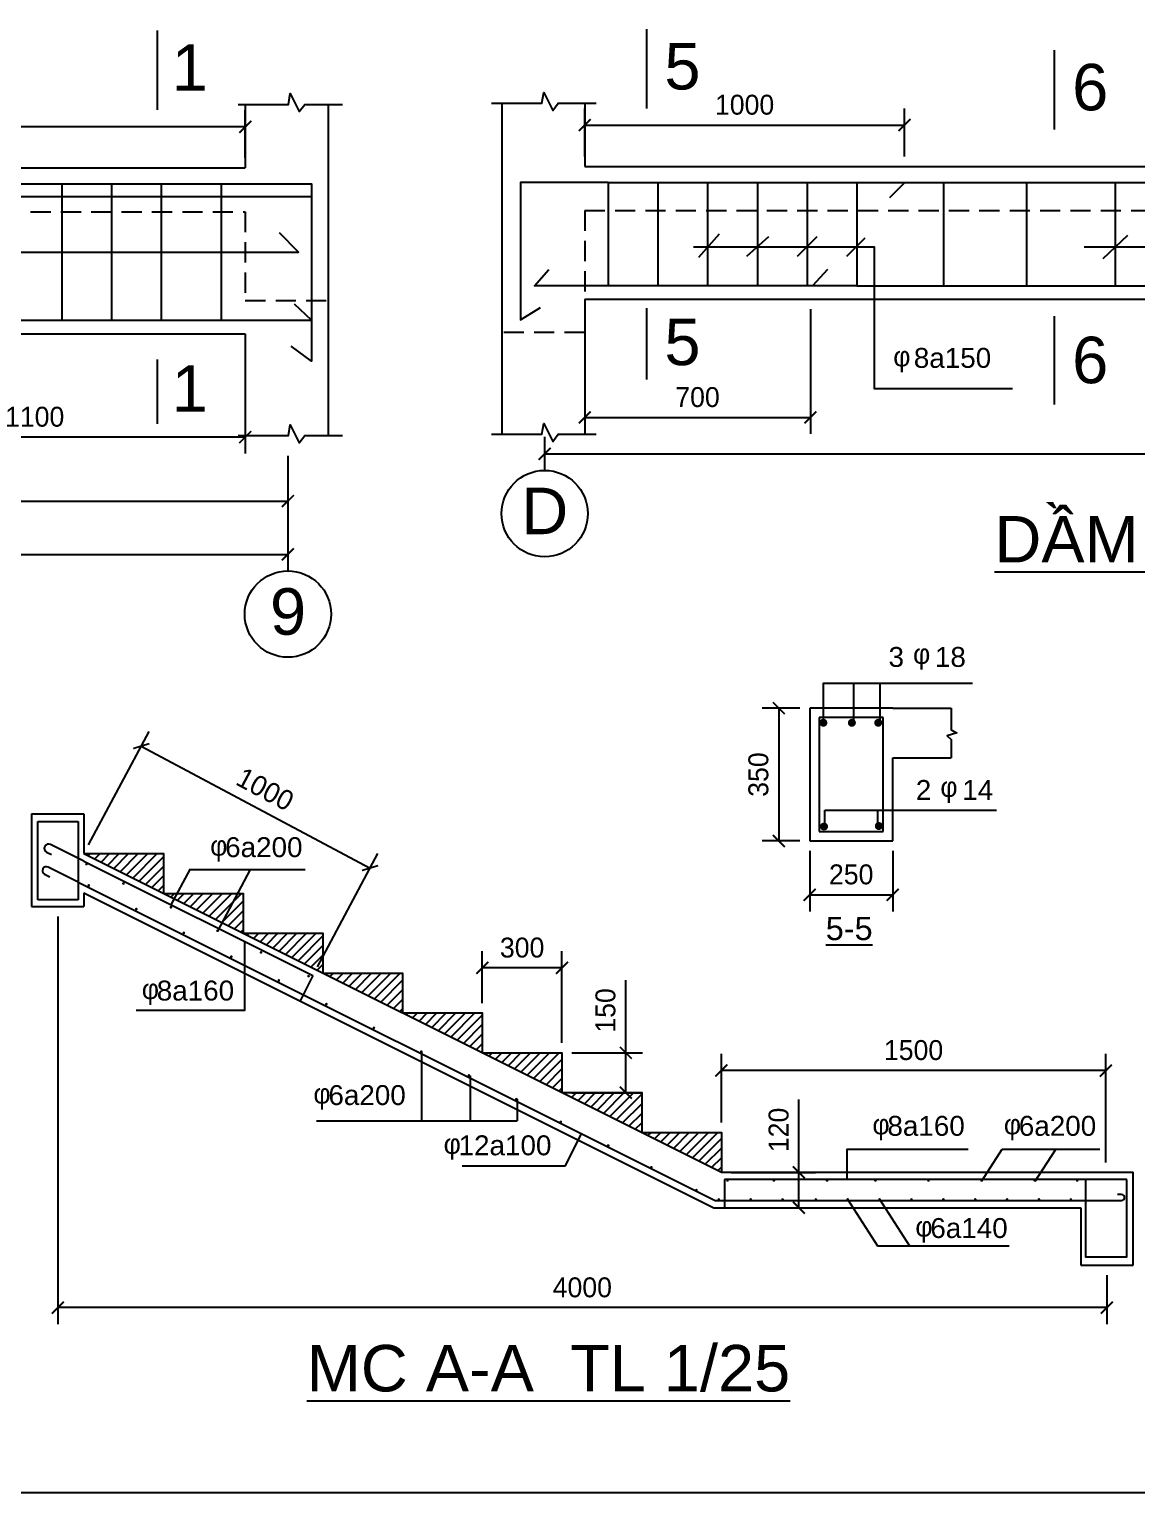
# Model space of a CAD drawing. Header units: millimetres. Extents: x -13160 to 122279, y 2205 to 75228.
# Drawn here: x 16118 to 32797, y 15828 to 37872 of the extents above; entities that cross this region are included whole.
import ezdxf
from ezdxf.enums import TextEntityAlignment as Align

# ---------------------------------------------------------------- set-up
doc = ezdxf.new("R2010")
doc.units = ezdxf.units.MM
doc.header["$LTSCALE"] = 6
doc.linetypes.add('DASHED', pattern=[19.05, 12.7, -6.35])
for name, color, linetype in [('BAO', 3, 'Continuous'), ('BAODAM', 3, 'Continuous'), ('BAOMANH', 2, 'Continuous'), ('DAI', 4, 'Continuous'), ('HATCH', 5, 'Continuous'), ('KTHUOT', 6, 'Continuous'), ('TEXT', 7, 'Continuous'), ('THEP', 1, 'Continuous')]:
    doc.layers.add(name, color=color, linetype=linetype)
doc.styles.add('VH', font='VHELVEN.TTF')
doc.styles.add('VNI-TIMES', font='VTIMESN.TTF')
doc.dimstyles.new('D1', dxfattribs={"dimtxt": 350, "dimasz": 180, "dimexe": 250, "dimexo": 150, "dimgap": 150, "dimtad": 1, "dimdec": 0, "dimtxsty": 'VNI-TIMES', "dimblk": 'ARCHTICK', "dimblk2": 'ARCHTICK', "dimcen": 2.5, "dimadec": 0, "dimazin": 0, "dimtfac": 1, "dimtdec": 0, "dimtmove": 0, "dimatfit": 3, "dimldrblk": 'ARCHTICK', "dimfxl": 0, "dimarcsym": 0})

# ---------------------------------------------------------------- blocks, each defined once
blk = doc.blocks.new('_ArchTick')
at = {"layer": 'BAOMANH', "color": 0, "const_width": 0.15}
blk.add_lwpolyline([(-0.5, -0.5), (0.5, 0.5)], dxfattribs=at)
blk = doc.blocks.new('*D8')
at = {"color": 0, "linetype": 'ByBlock'}
for p, q in [((21918, 51115), (21918, 51895)), ((23118, 50515), (23118, 51895)), ((23118, 51645), (21918, 51645))]:
    blk.add_line(p, q, dxfattribs=at)
at = {"layer": 'DEFPOINTS', "color": 0, "linetype": 'ByBlock'}
for p in [(21918, 51645), (21918, 50965), (23118, 50365)]:
    blk.add_point(p, dxfattribs=at)
at = {"color": 0, "linetype": 'ByBlock', "xscale": 180, "yscale": 180, "zscale": 180, "rotation": 180}
blk.add_blockref('_ArchTick', (21918, 51645), dxfattribs=at)
at = {"color": 0, "linetype": 'ByBlock', "xscale": 180, "yscale": 180, "zscale": 180}
blk.add_blockref('_ArchTick', (23118, 51645), dxfattribs=at)
at = {"color": 0, "linetype": 'ByBlock', "insert": (22518, 51949), "char_height": 300, "attachment_point": 5, "style": 'VNI-TIMES'}
blk.add_mtext('300', dxfattribs=at)
blk = doc.blocks.new('*D9')
at = {"color": 0, "linetype": 'ByBlock'}
for p, q in [((24080, 50365), (24080, 51462)), ((23268, 50365), (24330, 50365)), ((24080, 49765), (24080, 50365)), ((23268, 49765), (24330, 49765))]:
    blk.add_line(p, q, dxfattribs=at)
at = {"layer": 'DEFPOINTS', "color": 0, "linetype": 'ByBlock'}
for p in [(23118, 50365), (24080, 50365), (23118, 49765)]:
    blk.add_point(p, dxfattribs=at)
at = {"color": 0, "linetype": 'ByBlock', "xscale": 180, "yscale": 180, "zscale": 180}
for p, rotation in [((24080, 50365), 90), ((24080, 49765), 270)]:
    blk.add_blockref('_ArchTick', p, dxfattribs=dict(at, rotation=rotation))
at = {"color": 0, "linetype": 'ByBlock', "insert": (23774, 51004), "char_height": 300, "attachment_point": 5, "rotation": 90, "style": 'VNI-TIMES'}
blk.add_mtext('150', dxfattribs=at)
blk = doc.blocks.new('*D10')
at = {"color": 0, "linetype": 'ByBlock'}
for p, q in [((15989, 53498), (16900, 55207)), ((16782, 54986), (20228, 53149)), ((19435, 51661), (20346, 53370))]:
    blk.add_line(p, q, dxfattribs=at)
at = {"layer": 'DEFPOINTS', "color": 0, "linetype": 'ByBlock'}
for p in [(15918, 53365), (20228, 53149), (19364, 51528)]:
    blk.add_point(p, dxfattribs=at)
at = {"color": 0, "linetype": 'ByBlock', "xscale": 180, "yscale": 180, "zscale": 180}
for p, rotation in [((16782, 54986), 151.9383097934731), ((20228, 53149), 331.9383097934731)]:
    blk.add_blockref('_ArchTick', p, dxfattribs=dict(at, rotation=rotation))
at = {"color": 0, "linetype": 'ByBlock', "insert": (18648, 54336), "char_height": 300, "attachment_point": 5, "rotation": 331.9383, "style": 'VNI-TIMES'}
blk.add_mtext('1000', dxfattribs=at)
blk = doc.blocks.new('*D11')
at = {"color": 0, "linetype": 'ByBlock', "ltscale": 4}
for p, q in [((-5529, 24507), (-5529, 18366)), ((10271, 19107), (10271, 18366)), ((10271, 18616), (-5529, 18616))]:
    blk.add_line(p, q, dxfattribs=at)
at = {"layer": 'DEFPOINTS', "color": 0, "linetype": 'ByBlock', "ltscale": 4}
for p in [(-5529, 24657), (10271, 19257), (-5529, 18616)]:
    blk.add_point(p, dxfattribs=at)
at = {"color": 0, "linetype": 'ByBlock', "ltscale": 4, "xscale": 180, "yscale": 180, "zscale": 180, "rotation": 180}
blk.add_blockref('_ArchTick', (-5529, 18616), dxfattribs=at)
at = {"color": 0, "linetype": 'ByBlock', "ltscale": 4, "xscale": 180, "yscale": 180, "zscale": 180}
blk.add_blockref('_ArchTick', (10271, 18616), dxfattribs=at)
at = {"color": 0, "linetype": 'ByBlock', "ltscale": 4, "insert": (2371, 18920), "char_height": 300, "attachment_point": 5, "style": 'VNI-TIMES'}
blk.add_mtext('4000', dxfattribs=at)
blk = doc.blocks.new('*D16')
at = {"color": 0, "linetype": 'ByBlock'}
for p, q in [((26686, 48565), (26686, 49662)), ((25668, 48565), (26936, 48565)), ((26686, 48031), (26686, 48565)), ((25555, 48031), (26936, 48031))]:
    blk.add_line(p, q, dxfattribs=at)
at = {"layer": 'DEFPOINTS', "color": 0, "linetype": 'ByBlock'}
for p in [(25518, 48565), (26686, 48565), (25405, 48031)]:
    blk.add_point(p, dxfattribs=at)
at = {"color": 0, "linetype": 'ByBlock', "xscale": 180, "yscale": 180, "zscale": 180}
for p, rotation in [((26686, 48565), 90), ((26686, 48031), 270)]:
    blk.add_blockref('_ArchTick', p, dxfattribs=dict(at, rotation=rotation))
at = {"color": 0, "linetype": 'ByBlock', "insert": (26382, 49204), "char_height": 300, "attachment_point": 5, "rotation": 90, "style": 'VNI-TIMES'}
blk.add_mtext('120', dxfattribs=at)
blk = doc.blocks.new('*D25')
at = {"color": 0, "linetype": 'ByBlock', "ltscale": 4}
for p, q in [((6689, 32069), (6689, 29846)), ((21705, 30776), (21705, 29846)), ((6689, 30096), (21705, 30096))]:
    blk.add_line(p, q, dxfattribs=at)
at = {"layer": 'DEFPOINTS', "color": 0, "linetype": 'ByBlock', "ltscale": 4}
for p in [(6689, 32219), (21705, 30926), (21705, 30096)]:
    blk.add_point(p, dxfattribs=at)
at = {"color": 0, "linetype": 'ByBlock', "ltscale": 4, "xscale": 180, "yscale": 180, "zscale": 180, "rotation": 180}
blk.add_blockref('_ArchTick', (6689, 30096), dxfattribs=at)
at = {"color": 0, "linetype": 'ByBlock', "ltscale": 4, "xscale": 180, "yscale": 180, "zscale": 180}
blk.add_blockref('_ArchTick', (21705, 30096), dxfattribs=at)
at = {"color": 0, "linetype": 'ByBlock', "ltscale": 4, "insert": (14197, 30400), "char_height": 300, "attachment_point": 5, "style": 'VNI-TIMES'}
blk.add_mtext('3000', dxfattribs=at)
blk = doc.blocks.new('*D26')
at = {"color": 0, "linetype": 'ByBlock', "ltscale": 4}
for p, q in [((-8276, 29946), (-8276, 28796)), ((21705, 29946), (21705, 28796)), ((-8276, 29046), (21705, 29046))]:
    blk.add_line(p, q, dxfattribs=at)
at = {"layer": 'DEFPOINTS', "color": 0, "linetype": 'ByBlock', "ltscale": 4}
for p in [(-8276, 30096), (21705, 30096), (21705, 29046)]:
    blk.add_point(p, dxfattribs=at)
at = {"color": 0, "linetype": 'ByBlock', "ltscale": 4, "xscale": 180, "yscale": 180, "zscale": 180, "rotation": 180}
blk.add_blockref('_ArchTick', (-8276, 29046), dxfattribs=at)
at = {"color": 0, "linetype": 'ByBlock', "ltscale": 4, "xscale": 180, "yscale": 180, "zscale": 180}
blk.add_blockref('_ArchTick', (21705, 29046), dxfattribs=at)
at = {"color": 0, "linetype": 'ByBlock', "ltscale": 4, "insert": (6715, 29351), "char_height": 300, "attachment_point": 5, "style": 'VNI-TIMES'}
blk.add_mtext('6000', dxfattribs=at)
blk = doc.blocks.new('*D30')
at = {"color": 0, "linetype": 'ByBlock', "ltscale": 4}
for p, q in [((13334, 35936), (13334, 36653)), ((21064, 35936), (21064, 36653)), ((21064, 36403), (13334, 36403))]:
    blk.add_line(p, q, dxfattribs=at)
at = {"layer": 'DEFPOINTS', "color": 0, "linetype": 'ByBlock', "ltscale": 4}
for p in [(13334, 36403), (13334, 35786), (21064, 35786)]:
    blk.add_point(p, dxfattribs=at)
at = {"color": 0, "linetype": 'ByBlock', "ltscale": 4, "xscale": 180, "yscale": 180, "zscale": 180, "rotation": 180}
blk.add_blockref('_ArchTick', (13334, 36403), dxfattribs=at)
at = {"color": 0, "linetype": 'ByBlock', "ltscale": 4, "xscale": 180, "yscale": 180, "zscale": 180}
blk.add_blockref('_ArchTick', (21064, 36403), dxfattribs=at)
at = {"color": 0, "linetype": 'ByBlock', "ltscale": 4, "insert": (17199, 36710), "char_height": 300, "attachment_point": 5, "style": 'VNI-TIMES'}
blk.add_mtext('1500', dxfattribs=at)
blk = doc.blocks.new('*D58')
at = {"color": 0, "linetype": 'ByBlock', "ltscale": 4}
for p, q in [((-10723, 18450), (-10723, 17943)), ((9279, 18450), (9279, 17943)), ((-10723, 18193), (9279, 18193))]:
    blk.add_line(p, q, dxfattribs=at)
at = {"layer": 'DEFPOINTS', "color": 0, "linetype": 'ByBlock', "ltscale": 4}
for p in [(-10723, 18600), (9279, 18600), (9279, 18193)]:
    blk.add_point(p, dxfattribs=at)
at = {"color": 0, "linetype": 'ByBlock', "ltscale": 4, "xscale": 180, "yscale": 180, "zscale": 180, "rotation": 180}
blk.add_blockref('_ArchTick', (-10723, 18193), dxfattribs=at)
at = {"color": 0, "linetype": 'ByBlock', "ltscale": 4, "xscale": 180, "yscale": 180, "zscale": 180}
blk.add_blockref('_ArchTick', (9279, 18193), dxfattribs=at)
at = {"color": 0, "linetype": 'ByBlock', "ltscale": 4, "insert": (-722, 18497), "char_height": 300, "attachment_point": 5, "style": 'VNI-TIMES'}
blk.add_mtext('4000', dxfattribs=at)
blk = doc.blocks.new('*D56')
at = {"color": 0, "linetype": 'ByBlock', "ltscale": 4}
for p, q in [((-10119, 22671), (-10119, 23396)), ((-5302, 22671), (-5302, 23396)), ((-10119, 23146), (-5302, 23146))]:
    blk.add_line(p, q, dxfattribs=at)
at = {"layer": 'DEFPOINTS', "color": 0, "linetype": 'ByBlock', "ltscale": 4}
for p in [(-5302, 23146), (-10119, 22521), (-5302, 22521)]:
    blk.add_point(p, dxfattribs=at)
at = {"color": 0, "linetype": 'ByBlock', "ltscale": 4, "xscale": 180, "yscale": 180, "zscale": 180, "rotation": 180}
blk.add_blockref('_ArchTick', (-10119, 23146), dxfattribs=at)
at = {"color": 0, "linetype": 'ByBlock', "ltscale": 4, "xscale": 180, "yscale": 180, "zscale": 180}
blk.add_blockref('_ArchTick', (-5302, 23146), dxfattribs=at)
at = {"color": 0, "linetype": 'ByBlock', "ltscale": 4, "insert": (-7711, 23450), "char_height": 300, "attachment_point": 5, "style": 'VNI-TIMES'}
blk.add_mtext('1000', dxfattribs=at)
blk = doc.blocks.new('*D55')
at = {"color": 0, "linetype": 'ByBlock', "ltscale": 4}
for p, q in [((11593, 19766), (11593, 18854)), ((12843, 19766), (12843, 18854)), ((11593, 19104), (12843, 19104))]:
    blk.add_line(p, q, dxfattribs=at)
at = {"layer": 'DEFPOINTS', "color": 0, "linetype": 'ByBlock', "ltscale": 4}
for p in [(11593, 19916), (12843, 19916), (12843, 19104)]:
    blk.add_point(p, dxfattribs=at)
at = {"color": 0, "linetype": 'ByBlock', "ltscale": 4, "xscale": 180, "yscale": 180, "zscale": 180, "rotation": 180}
blk.add_blockref('_ArchTick', (11593, 19104), dxfattribs=at)
at = {"color": 0, "linetype": 'ByBlock', "ltscale": 4, "xscale": 180, "yscale": 180, "zscale": 180}
blk.add_blockref('_ArchTick', (12843, 19104), dxfattribs=at)
at = {"color": 0, "linetype": 'ByBlock', "ltscale": 4, "insert": (12218, 19410), "char_height": 300, "attachment_point": 5, "style": 'VNI-TIMES'}
blk.add_mtext('250', dxfattribs=at)
blk = doc.blocks.new('*D62')
at = {"color": 0, "linetype": 'ByBlock', "ltscale": 4}
for p, q in [((28817, 27646), (28251, 27646)), ((28501, 27646), (28501, 25646)), ((28817, 25646), (28251, 25646))]:
    blk.add_line(p, q, dxfattribs=at)
at = {"layer": 'DEFPOINTS', "color": 0, "linetype": 'ByBlock', "ltscale": 4}
for p in [(28967, 27646), (28501, 25646), (28967, 25646)]:
    blk.add_point(p, dxfattribs=at)
at = {"color": 0, "linetype": 'ByBlock', "ltscale": 4, "xscale": 180, "yscale": 180, "zscale": 180}
for p, rotation in [((28501, 27646), 90), ((28501, 25646), 270)]:
    blk.add_blockref('_ArchTick', p, dxfattribs=dict(at, rotation=rotation))
at = {"color": 0, "linetype": 'ByBlock', "ltscale": 4, "insert": (28195, 26646), "char_height": 300, "attachment_point": 5, "rotation": 90, "style": 'VNI-TIMES'}
blk.add_mtext('350', dxfattribs=at)
blk = doc.blocks.new('*D90')
at = {"color": 0, "linetype": 'ByBlock', "ltscale": 4}
for p, q in [((13027, 33136), (13027, 31480)), ((19371, 33136), (19371, 31480)), ((19371, 31730), (13027, 31730))]:
    blk.add_line(p, q, dxfattribs=at)
at = {"layer": 'DEFPOINTS', "color": 0, "linetype": 'ByBlock', "ltscale": 4}
for p in [(13027, 33286), (19371, 33286), (13027, 31730)]:
    blk.add_point(p, dxfattribs=at)
at = {"color": 0, "linetype": 'ByBlock', "ltscale": 4, "xscale": 180, "yscale": 180, "zscale": 180, "rotation": 180}
blk.add_blockref('_ArchTick', (13027, 31730), dxfattribs=at)
at = {"color": 0, "linetype": 'ByBlock', "ltscale": 4, "xscale": 180, "yscale": 180, "zscale": 180}
blk.add_blockref('_ArchTick', (19371, 31730), dxfattribs=at)
at = {"color": 0, "linetype": 'ByBlock', "ltscale": 4, "insert": (16199, 32034), "char_height": 300, "attachment_point": 5, "style": 'VNI-TIMES'}
blk.add_mtext('1100', dxfattribs=at)
blk = doc.blocks.new('*D94')
at = {"color": 0, "linetype": 'ByBlock', "ltscale": 4}
for p, q in [((24483, 33655), (24483, 31776)), ((27882, 33655), (27882, 31776)), ((24483, 32026), (27882, 32026))]:
    blk.add_line(p, q, dxfattribs=at)
at = {"layer": 'DEFPOINTS', "color": 0, "linetype": 'ByBlock', "ltscale": 4}
for p in [(24483, 33805), (27882, 33805), (27882, 32026)]:
    blk.add_point(p, dxfattribs=at)
at = {"color": 0, "linetype": 'ByBlock', "ltscale": 4, "xscale": 180, "yscale": 180, "zscale": 180, "rotation": 180}
blk.add_blockref('_ArchTick', (24483, 32026), dxfattribs=at)
at = {"color": 0, "linetype": 'ByBlock', "ltscale": 4, "xscale": 180, "yscale": 180, "zscale": 180}
blk.add_blockref('_ArchTick', (27882, 32026), dxfattribs=at)
at = {"color": 0, "linetype": 'ByBlock', "ltscale": 4, "insert": (26182, 32330), "char_height": 300, "attachment_point": 5, "style": 'VNI-TIMES'}
blk.add_mtext('700', dxfattribs=at)
blk = doc.blocks.new('*D96')
at = {"color": 0, "linetype": 'ByBlock', "ltscale": 4}
for p, q in [((26541, 21405), (26541, 22437)), ((32332, 20804), (32332, 22437)), ((32332, 22187), (26541, 22187))]:
    blk.add_line(p, q, dxfattribs=at)
at = {"layer": 'DEFPOINTS', "color": 0, "linetype": 'ByBlock', "ltscale": 4}
for p in [(26541, 22187), (26541, 21255), (32332, 20654)]:
    blk.add_point(p, dxfattribs=at)
at = {"color": 0, "linetype": 'ByBlock', "ltscale": 4, "xscale": 180, "yscale": 180, "zscale": 180, "rotation": 180}
blk.add_blockref('_ArchTick', (26541, 22187), dxfattribs=at)
at = {"color": 0, "linetype": 'ByBlock', "ltscale": 4, "xscale": 180, "yscale": 180, "zscale": 180}
blk.add_blockref('_ArchTick', (32332, 22187), dxfattribs=at)
at = {"color": 0, "linetype": 'ByBlock', "ltscale": 4, "insert": (29436, 22494), "char_height": 300, "attachment_point": 5, "style": 'VNI-TIMES'}
blk.add_mtext('1500', dxfattribs=at)

msp = doc.modelspace()

# ---------------------------------------------------------------- hatches: boundary and pattern name
at = {"layer": 'HATCH', "linetype": 'Continuous'}
h = msp.add_hatch(dxfattribs=at)
h.set_pattern_fill('ANSI31', color=5, scale=32, style=0)
h.set_pattern_definition([(45, (-33428.08, -168265.92), (-71.84205, 71.84205), [])])
h.paths.add_polyline_path([(18141, 25454.6), (16941, 25454.6), (18141, 24854.6)])
h.paths.add_polyline_path([(18141, 24854.6), (19341, 24254.6), (19341, 24854.6)])
h.paths.add_polyline_path([(19341, 24254.6), (20541, 23654.6), (20541, 24254.6)])
h.paths.add_polyline_path([(21741, 23054.6), (21741, 23654.6), (20541, 23654.6)])
h.paths.add_polyline_path([(22941, 22454.6), (22941, 23054.6), (21741, 23054.6)])
h.paths.add_polyline_path([(24141, 22454.6), (22941, 22454.6), (24141, 21854.6)])
h.paths.add_polyline_path([(24141, 21854.6), (25341, 21254.6), (25341, 21854.6)])
h.paths.add_polyline_path([(26541, 20654.6), (26541, 21254.6), (25341, 21254.6)])

# ---------------------------------------------------------------- linework, layer by layer
at = {"layer": 'BAO', "color": 3, "linetype": 'Continuous'}
msp.add_line((71040.4, 15828.2), (-13159.6, 15828.2), dxfattribs=at)
at = {"layer": 'BAODAM', "color": 3, "linetype": 'Continuous'}
for p, q in [((19371.5, 36740.3), (19371.5, 35786.1)), ((20621.5, 36740.3), (20621.5, 31753.5)), ((23232.8, 36759.7), (23232.8, 31772.8)), ((24482.8, 36759.7), (24482.8, 35805.4)), ((-9378.5, 35786.1), (19371.5, 35786.1)), ((24482.8, 35805.4), (43232.8, 35805.4)), ((24482.8, 33805.4), (43232.8, 33805.4)), ((24482.8, 33805.4), (24482.8, 31772.8)), ((-9378.5, 33286.1), (19371.5, 33286.1)), ((19371.5, 33286.1), (19371.5, 31753.5)), ((29122.4, 27646.5), (27872.4, 27646.5)), ((27872.4, 27646.5), (27872.4, 25646.5)), ((29122.4, 25646.5), (29122.4, 26896.5)), ((16153.7, 26054.6), (16153.7, 24657.2)), ((16153.7, 26054.6), (16941, 26054.6)), ((16941, 26054.6), (16941, 25454.6)), ((27872.4, 25646.5), (29122.4, 25646.5)), ((16941, 25454.6), (26541, 20654.6)), ((16941, 24863.4), (26427.7, 20120)), ((16941, 24863.4), (16941, 24657.2)), ((16153.7, 24657.2), (16941, 24657.2)), ((26541, 20654.6), (32741, 20654.6)), ((32741, 19257.2), (32741, 20654.6)), ((26427.7, 20120), (31953.7, 20120)), ((31953.7, 20120), (31953.7, 19257.2)), ((31953.7, 19257.2), (32741, 19257.2))]:
    msp.add_line(p, q, dxfattribs=at)
at = {"layer": 'BAODAM', "color": 3, "linetype": 'Continuous', "ltscale": 4}
for p, q in [((29122.4, 27646.5), (30003.9, 27646.5)), ((29122.4, 26896.5), (30003.9, 26896.5))]:
    msp.add_line(p, q, dxfattribs=at)
at = {"layer": 'BAODAM', "color": 3, "linetype": 'Continuous'}
for points in [[(16941, 25454.6), (18141, 25454.6), (18141, 24854.6)], [(18141, 24854.6), (19341, 24854.6), (19341, 24254.6)], [(19341, 24254.6), (20541, 24254.6), (20541, 23654.6)], [(20541, 23654.6), (21741, 23654.6), (21741, 23054.6)], [(21741, 23054.6), (22941, 23054.6), (22941, 22454.6)], [(22941, 22454.6), (24141, 22454.6), (24141, 21854.6)], [(24141, 21854.6), (25341, 21854.6), (25341, 21254.6)], [(25341, 21254.6), (26541, 21254.6), (26541, 20654.6)]]:
    msp.add_lwpolyline(points, dxfattribs=at)
for centre in [(23879.6, 30577.1), (20012.8, 29062.8)]:
    msp.add_circle(centre, 650, dxfattribs=at)
at = {"layer": 'BAOMANH', "color": 2, "linetype": 'DASHED', "ltscale": 4}
for p, q in [((5621.5, 35122), (19371.5, 35122)), ((19371.5, 35122), (19371.5, 33786.1)), ((24482.8, 35141.3), (43232.8, 35141.3)), ((24482.8, 35141.3), (24482.8, 33305.4)), ((19371.5, 33786.1), (20621.5, 33786.1)), ((24482.8, 33305.4), (23232.8, 33305.4))]:
    msp.add_line(p, q, dxfattribs=at)
at = {"layer": 'BAOMANH', "color": 2, "linetype": 'Continuous', "ltscale": 4}
for p, q in [((32290.2, 34420.7), (32664.3, 34769.6)), ((28097.3, 26109.5), (30687.2, 26109.5)), ((28097.3, 25849.1), (28097.3, 26109.5)), ((28896.5, 25863.9), (28896.5, 26109.5))]:
    msp.add_line(p, q, dxfattribs=at)
at = {"layer": 'BAOMANH', "color": 2, "linetype": 'Continuous'}
for p, q in [((18256.6, 24682.9), (18538.5, 25215.7)), ((18526.8, 25215.7), (20271.2, 25215.7)), ((18957.8, 24286.7), (19449.3, 25215.7)), ((22025.4, 22469.3), (22025.4, 21431.1)), ((22759.5, 22108.2), (22759.5, 21431.1)), ((23464.1, 21756.8), (23464.1, 21431.1)), ((20444.1, 21431.1), (23464.1, 21431.1)), ((24192.1, 20753.2), (24429.4, 21227.6)), ((30461.8, 20526.4), (30768.9, 21002)), ((30768.9, 21002), (32242.9, 21002)), ((31266.6, 20518.8), (31573.7, 20994.3)), ((22638.8, 20753.2), (24192.1, 20753.2)), ((28439, 20250.6), (28892.1, 19546.4)), ((28923.5, 20250.6), (29376.6, 19546.4)), ((28892.1, 19546.4), (30876.8, 19546.4))]:
    msp.add_line(p, q, dxfattribs=at)
for points in [[(19262.4, 36740.3), (20021.9, 36740.3), (20049, 36903), (20184.7, 36631.9), (20266, 36740.3), (20835.7, 36740.3)], [(23079.9, 36759.7), (23839.5, 36759.7), (23866.6, 36922.3), (24002.2, 36651.2), (24083.6, 36759.7), (24653.3, 36759.7)], [(19262.4, 31753.5), (20021.9, 31753.5), (20049, 31916.1), (20184.7, 31645.1), (20266, 31753.5), (20835.7, 31753.5)], [(23079.9, 31772.8), (23839.5, 31772.8), (23866.6, 31935.5), (24002.2, 31664.4), (24083.6, 31772.8), (24653.3, 31772.8)]]:
    msp.add_lwpolyline(points, dxfattribs=at)
at = {"layer": 'BAOMANH', "color": 2, "linetype": 'Continuous', "ltscale": 4}
for points in [[(26201.5, 34437.4), (26514.6, 34789.4)], [(26925.6, 34456.9), (27258.4, 34750.3)], [(27688.9, 34456.9), (27982.5, 34750.3)], [(28432.6, 34456.9), (28706.6, 34730.7)], [(26123.2, 34593.8), (28843.6, 34593.8), (28843.6, 32462.4), (30926.1, 32462.4)], [(32005.4, 34593.8), (35423.9, 34593.8), (35423.9, 32462.4), (37506.4, 32462.4)], [(28081, 27411.6), (28081, 28021.1), (30322, 28021.1)], [(28534.5, 27437.7), (28534.5, 28021.1)], [(28931.5, 27437.7), (28931.5, 28021.1)], [(30003.9, 27646.5), (30003.9, 27320.2), (30089.1, 27276), (29941.5, 27231.8), (30000.5, 27172.8), (30003.9, 26896.5)], [(19360, 24130), (19360, 23090), (17730, 23090)], [(28438, 20544.7), (28438, 21005.7), (30259.4, 21005.7)]]:
    msp.add_lwpolyline(points, dxfattribs=at)
at = {"layer": 'DAI', "color": 4, "linetype": 'Continuous', "ltscale": 4}
for p, q in [((16605.8, 35543.8), (16605.8, 33489.2)), ((17355.8, 35543.8), (17355.8, 33489.2)), ((18105.8, 35543.8), (18105.8, 33489.2)), ((19007.5, 35543.8), (19007.5, 33489.2)), ((24834.9, 35563.1), (24834.9, 34008.5)), ((25584.9, 35563.1), (25584.9, 34008.5)), ((26334.9, 35563.1), (26334.9, 34008.5)), ((27084.9, 35563.1), (27084.9, 34008.5)), ((27834.9, 35563.1), (27834.9, 34008.5)), ((28581.9, 35563.1), (28581.9, 34008.5)), ((29884.9, 35563.1), (29884.9, 34008.5)), ((31134.9, 35563.1), (31134.9, 34008.5)), ((32472.8, 35563.1), (32472.8, 34008.5))]:
    msp.add_line(p, q, dxfattribs=at)
at = {"layer": 'DAI', "color": 4, "linetype": 'Continuous'}
for p, q in [((28980.6, 27504.7), (28014.8, 27504.7)), ((28014.8, 27504.7), (28014.8, 25790.1)), ((28980.6, 25790.1), (28980.6, 27504.7)), ((28014.8, 25790.1), (28980.6, 25790.1))]:
    msp.add_line(p, q, dxfattribs=at)
at = {"layer": 'THEP'}
for p, q in [((16244.2, 25940.6), (16853.2, 25940.6)), ((16244.2, 24759.5), (16244.2, 25940.6)), ((16853.2, 25940.6), (16853.2, 24759.5)), ((16941, 25340.6), (20387, 23617.6)), ((16853.2, 25026.7), (26446.6, 20230)), ((16853.2, 24759.5), (16244.2, 24759.5)), ((20387, 23617.6), (20196.1, 23235.8)), ((26589.9, 20548), (26589.9, 20120)), ((26446.6, 20230), (32532.1, 20230))]:
    msp.add_line(p, q, dxfattribs=at)
at = {"layer": 'THEP', "color": 1, "linetype": 'Continuous', "ltscale": 4}
for points in [[(18043, 37853.1), (18043, 36657.9)], [(25414.3, 37872.4), (25414.3, 36677.3)], [(31555.7, 37557.9), (31555.7, 36362.7)], [(24834.9, 35563.1), (23518, 35563.1), (23518, 33496.5), (23816.8, 33683.1)], [(24834.9, 35563.1), (44209.8, 35563.1), (44209.8, 33459.2), (43948.4, 33608.4)], [(29080.4, 35339.7), (29304, 35563.1)], [(28581.9, 34008.5), (23725, 34008.5), (23945.1, 34255)], [(28139.5, 34255.3), (27914.9, 34008.5)], [(28581.9, 34008.5), (44060.4, 34008.5), (43836.3, 34280.1)], [(19794.2, 33489.2), (20370, 33489.2), (20110, 33730)], [(25414.3, 33672.9), (25414.3, 32598.8)], [(31555.7, 33549.3), (31555.7, 32221.4)], [(18043, 32898), (18043, 31928.1)]]:
    msp.add_lwpolyline(points, dxfattribs=at)
at = {"layer": 'THEP', "color": 1, "linetype": 'Continuous'}
for points in [[(-10147.5, 32871.3), (-10398.2, 32704.3), (-10398.2, 35543.8), (20369.1, 35543.8), (20369.1, 32874.2), (20062.6, 33096.9)], [(20369.1, 35349.4), (11607.6, 35349.4), (11872.6, 35122)], [(-9836.5, 34765), (-10023, 34516.5), (20174.2, 34516.5), (19884, 34806.4)], [(-10216.5, 33737.7), (-10403, 33489.2), (19794.2, 33489.2)]]:
    msp.add_lwpolyline(points, dxfattribs=at)
at = {"layer": 'THEP', "color": 1, "linetype": 'Continuous', "ltscale": 4, "const_width": 60}
for points in [[(28048, 27426.1, 1), (28108, 27426.1, 1)], [(28476.9, 27426.1, 1), (28536.9, 27426.1, 1)], [(28873.9, 27426.1, 1), (28933.9, 27426.1, 1)], [(28057, 25863.3, 1), (28117, 25863.3, 1)], [(28882.8, 25870.7, 1), (28942.8, 25870.7, 1)]]:
    msp.add_lwpolyline(points, format="xyb", close=True, dxfattribs=at)
at = {"layer": 'THEP'}
for points in [[(16941, 25340.6), (16436, 25593, 1), (16378.8, 25478.7), (16454.3, 25440.9)], [(16853.2, 25026.7), (16401.8, 25252.4, 1), (16348.1, 25144.9), (16426.3, 25105.8)]]:
    msp.add_lwpolyline(points, format="xyb", dxfattribs=at)
at = {"layer": 'THEP', "const_width": 20}
for points in [[(16969.3, 25296.5, 1), (16989.3, 25296.5, 1)], [(17004.2, 24976.7, 1), (17024.2, 24976.7, 1)], [(17525.3, 25004.9, 1), (17545.3, 25004.9, 1)], [(17719.8, 24619, 1), (17739.8, 24619, 1)], [(18240.8, 24647.1, 1), (18260.8, 24647.1, 1)], [(18435.3, 24261.2, 1), (18455.3, 24261.2, 1)], [(18942.3, 24293.2, 1), (18962.3, 24293.2, 1)], [(19150.9, 23903.4, 1), (19170.9, 23903.4, 1)], [(19598.2, 23966.5, 1), (19618.2, 23966.5, 1)], [(20313.8, 23608.8, 1), (20333.8, 23608.8, 1)], [(19866.4, 23545.6, 1), (19886.4, 23545.6, 1)], [(20581.9, 23187.9, 1), (20601.9, 23187.9, 1)], [(21297.5, 22830.1, 1), (21317.5, 22830.1, 1)], [(22013, 22472.3, 1), (22033, 22472.3, 1)], [(22728.6, 22114.6, 1), (22748.6, 22114.6, 1)], [(23444.1, 21756.8, 1), (23464.1, 21756.8, 1)], [(24112, 21415.2, 1), (24132, 21415.2, 1)], [(24827.6, 21057.4, 1), (24847.6, 21057.4, 1)], [(25476.2, 20729.6, 1), (25496.2, 20729.6, 1)], [(26623.7, 20531.6, 1), (26643.7, 20531.6, 1)], [(27323.3, 20531.6, 1), (27343.3, 20531.6, 1)], [(28123.3, 20531.6, 1), (28143.3, 20531.6, 1)], [(28850.8, 20531.6, 1), (28870.8, 20531.6, 1)], [(29650.8, 20531.6, 1), (29670.8, 20531.6, 1)], [(30450.8, 20531.6, 1), (30470.8, 20531.6, 1)], [(31250.8, 20531.6, 1), (31270.8, 20531.6, 1)], [(31890.7, 20531.6, 1), (31910.7, 20531.6, 1)], [(26155.4, 20386.5, 1), (26175.4, 20386.5, 1)], [(26492.7, 20245.7, 1), (26512.7, 20245.7, 1)], [(26972.7, 20245.7, 1), (26992.7, 20245.7, 1)], [(27452.7, 20245.7, 1), (27472.7, 20245.7, 1)], [(27954.6, 20245.7, 1), (27974.6, 20245.7, 1)], [(28434.6, 20245.7, 1), (28454.6, 20245.7, 1)], [(28914.6, 20245.7, 1), (28934.6, 20245.7, 1)], [(29394.6, 20245.7, 1), (29414.6, 20245.7, 1)], [(29874.6, 20245.7, 1), (29894.6, 20245.7, 1)], [(30354.6, 20245.7, 1), (30374.6, 20245.7, 1)], [(30834.6, 20245.7, 1), (30854.6, 20245.7, 1)], [(31314.6, 20245.7, 1), (31334.6, 20245.7, 1)], [(31794.6, 20245.7, 1), (31814.6, 20245.7, 1)]]:
    msp.add_lwpolyline(points, format="xyb", close=True, dxfattribs=at)
at = {"layer": 'THEP'}
for points in [[(26942.2, 20548), (26589.9, 20548)], [(32645.9, 20548), (26942.2, 20548)]]:
    msp.add_lwpolyline(points, dxfattribs=at)
msp.add_lwpolyline([(32645.9, 20548), (32023.2, 20548), (32023.2, 19382.7), (32645.9, 19382.7)], close=True, dxfattribs=at)
at = {"layer": 'THEP', "color": 1, "linetype": 'Continuous'}
msp.add_lwpolyline([(32023.2, 20230), (32569.1, 20230, 1), (32569.1, 20321.2), (32507.5, 20321.2)], format="xyb", dxfattribs=at)

# ---------------------------------------------------------------- texts
at = {"layer": 'TEXT', "color": 7, "linetype": 'Continuous', "ltscale": 20, "style": 'VH'}
for s, p in [('D', (23882, 30617)), ('9', (20015.2, 29102.7))]:
    msp.add_text(s, height=700, dxfattribs=at).set_placement(p, align=Align.MIDDLE)
at = {"layer": 'TEXT', "color": 7, "linetype": 'Continuous', "ltscale": 4, "attachment_point": 1, "style": 'VNI-TIMES'}
for s, insert, char_height, width in [('\\fVNI-Helve|b0|i0|c0|p2;1', (18263.1, 37646.4), 700, 2133.881), ('\\fVNI-Helve|b0|i0|c0|p2;5', (25683.3, 37665.7), 700, 2133.881), ('\\fVNI-Helve|b0|i0|c0|p2;6', (31824.7, 37351.2), 700, 2133.881), ('\\fVNI-Helve|b0|i0|c0|p2;5', (25683.3, 33512.8), 700, 2133.881), ('\\fVNI-Helve|b0|i0|c0|p2;6', (31824.7, 33241), 700, 2133.881), ('\\fVNI-Helve|b0|i0|c0|p2;1', (18263.1, 32812), 700, 2133.881), ('\\fVNI-Helve|b0|i0|c0|p2;3    18', (29058.8, 28567.9), 300, 1700.671), ('\\fVNI-Helve|b0|i0|c0|p2;2    14', (29469.7, 26563.5), 300, 1700.671), ('\\fVNI-Helve|b0|i0|c0|p2;\\L5-5', (28112.9, 24502.5), 350, 2133.881)]:
    msp.add_mtext(s, dxfattribs=dict(at, insert=insert, char_height=char_height, width=width))
at = {"layer": 'TEXT', "color": 7, "linetype": 'Continuous', "attachment_point": 1, "style": 'VNI-TIMES'}
for s, insert, char_height, width in [('\\fVNI-Helve|b0|i0|c0|p2;8a150', (29439.9, 33072.6), 300, 741.258), ('\\fSymbol|b0|i0|c2|p18;f', (29129.9, 33095.2), 300, 366.108), ('\\fVNI-Helve|b0|i0|c0|p2;\\LDAÀM D2 TL 1/20', (30654.5, 30540.4), 700, 16212.061), ('\\fSymbol|b0|i0|c2|p18;f', (29428.1, 28614.5), 300, 366.108), ('\\fSymbol|b0|i0|c2|p18;f', (29839, 26610.1), 300, 366.108), ('\\fSymbol|b0|i0|c2|p18;f', (18841.9, 25725.1), 300, 366.108), ('\\fVNI-Helve|b0|i0|c0|p2;6a200', (19067.8, 25702.5), 300, 741.258), ('\\fSymbol|b0|i0|c2|p18;f', (17811.9, 23565.1), 300, 366.108), ('\\fVNI-Helve|b0|i0|c0|p2;8a160', (18037.8, 23542.5), 300, 741.258), ('\\fSymbol|b0|i0|c2|p18;f', (20397, 21990.5), 300, 366.108), ('\\fVNI-Helve|b0|i0|c0|p2;6a200', (20623, 21967.9), 300, 741.258), ('\\fSymbol|b0|i0|c2|p18;f', (28816.1, 21527.1), 300, 366.108), ('\\fVNI-Helve|b0|i0|c0|p2;8a160', (29042.1, 21504.5), 300, 741.258), ('\\fSymbol|b0|i0|c2|p18;f', (30795.3, 21527.1), 300, 366.108), ('\\fVNI-Helve|b0|i0|c0|p2;6a200', (31021.3, 21504.5), 300, 741.258), ('\\fSymbol|b0|i0|c2|p18;f', (22357.7, 21233.8), 300, 366.108), ('\\fVNI-Helve|b0|i0|c0|p2;12a100', (22583.7, 21211.3), 300, 741.258), ('\\fSymbol|b0|i0|c2|p18;f', (29462.6, 19987.7), 300, 366.108), ('\\fVNI-Helve|b0|i0|c0|p2;6a140', (29688.6, 19965.2), 300, 741.258), ('\\fVNI-Helve|b0|i0|c0|p2;\\LMC A-A  TL 1/25', (20296.8, 18053.9), 700, 16212.061)]:
    msp.add_mtext(s, dxfattribs=dict(at, insert=insert, char_height=char_height, width=width))

# ---------------------------------------------------------------- dimensions: what is measured, and where the dimension line sits
at = {"layer": 'KTHUOT', "color": 6, "linetype": 'Continuous', "ltscale": 4}
for base, p1, p2, text, picture, middle, set_off in [((11641.6, 36403.3), (19371.5, 35786.1), (11641.6, 35786.1), '1500', '*D30', (15506.5, 36709.5), (-1692.5, 0)), ((29299.7, 36430.2), (24482.8, 35805.4), (29299.7, 35805.4), '1000', '*D56', (26891.3, 36733.8), (34602.1, 13284)), ((20012.8, 30766.2), (4996.5, 32889), (20012.8, 31595.5), '3000', '*D25', (12504.6, 31069.8), (-1692.5, 669.8)), ((43880.8, 31477.1), (23879.6, 31884.2), (43880.8, 31884.2), '4000', '*D58', (33880.2, 31780.7), (34602.1, 13284)), ((20012.8, 29962.8), (-9968.1, 31013.3), (20012.8, 31013.3), '6000', '*D26', (5022.4, 30268.2), (-1692.5, 916.8)), ((29122.4, 24833.9), (27872.4, 25646.5), (29122.4, 25646.5), '250', '*D55', (28497.4, 25140.2), (16278.9, 5730.4))]:
    dim = msp.add_linear_dim(base=base, p1=p1, p2=p2, text=text, dimstyle='D1', override={"dimtxt": 300}, dxfattribs=at)
    dim.commit()
    dim.dimension.update_dxf_attribs({"geometry": picture, "text_midpoint": middle, "insert": set_off})
for base, p1, p2, text, picture, middle in [((27881.5, 32026.1), (24482.8, 33805.4), (27881.5, 33805.4), '700', '*D94', (26182.2, 32329.7)), ((13027.2, 31730.5), (19371.5, 33286.1), (13027.2, 33286.1), '1100', '*D90', (16199.3, 32034)), ((26541, 22187.3), (32331.7, 20654), (26541, 21254.6), '1500', '*D96', (29436.3, 22493.6))]:
    dim = msp.add_linear_dim(base=base, p1=p1, p2=p2, text=text, dimstyle='D1', override={"dimtxt": 300}, dxfattribs=at)
    dim.commit()
    dim.dimension.update_dxf_attribs({"geometry": picture, "text_midpoint": middle})
dim = msp.add_linear_dim(base=(27405.9, 25646.5), p1=(27872.4, 27646.5), p2=(27872.4, 25646.5), angle=90, text='350', dimstyle='D1', override={"dimtxt": 300}, dxfattribs=at)
dim.commit()
dim.dimension.update_dxf_attribs({"geometry": '*D62', "text_midpoint": (27099.7, 26646.5), "insert": (-1094.8, 0)})
at = {"layer": 'KTHUOT', "color": 6, "linetype": 'Continuous'}
dim = msp.add_aligned_dim(p1=(16941, 25454.6), p2=(20387, 23617.6), distance=1836.7, text='1000', dimstyle='D1', override={"dimtxt": 300}, dxfattribs=at)
dim.commit()
dim.dimension.update_dxf_attribs({"geometry": '*D10', "text_midpoint": (19670.8, 26424.8), "insert": (1022.7, -27910.9)})
for base, p1, p2, text, picture, middle, set_off in [((16547.3, 18616.2), (32347.3, 19257.2), (16547.3, 24657.2), '4000', '*D11', (24447.3, 18919.8), (22076, 0)), ((22941, 23734.4), (24141, 22454.6), (22941, 23054.6), '300', '*D8', (23541, 24038), (1022.7, -27910.9))]:
    dim = msp.add_linear_dim(base=base, p1=p1, p2=p2, text=text, dimstyle='D1', override={"dimtxt": 300}, dxfattribs=at)
    dim.commit()
    dim.dimension.update_dxf_attribs({"geometry": picture, "text_midpoint": middle, "insert": set_off})
for base, p1, p2, text, picture, middle in [((25102.7, 22454.6), (24141, 21854.6), (24141, 22454.6), '150', '*D9', (24796.4, 23092.6)), ((27708.6, 20654.6), (26427.7, 20120), (26541, 20654.6), '120', '*D16', (27405, 21292.6))]:
    dim = msp.add_linear_dim(base=base, p1=p1, p2=p2, angle=90, text=text, dimstyle='D1', override={"dimtxt": 300}, dxfattribs=at)
    dim.commit()
    dim.dimension.update_dxf_attribs({"geometry": picture, "text_midpoint": middle, "insert": (1022.7, -27910.9)})

doc.saveas('drawing.dxf')
